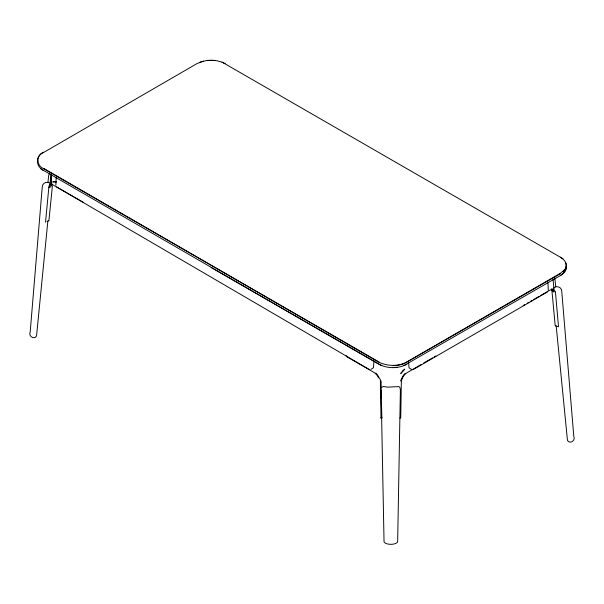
<?xml version="1.0" encoding="UTF-8"?>
<svg xmlns="http://www.w3.org/2000/svg" width="604" height="604" viewBox="0 0 604 604"><rect width="100%" height="100%" fill="white"/><g stroke="black" fill="none" stroke-linecap="round" stroke-linejoin="round"><path stroke-width="0.91" d="M401.366 380.369L400.739 417.983L399.886 418.066M55.847 185.126L56.172 177.727M373.929 360.648L373.483 367.677L370.833 369.399M346.296 355.703L346.258 356.42L373.574 372.192A9 6.138 55.1 0 1 378.587 377.87M47.995 182.31L48.592 175.764L49.407 173.484M49.966 184.703L51.03 173.869M47.852 221.094L36.55 335.892C34.639 340.112 28.033 336.307 30.2 331.958L42.22 187.202C42.371 182.914 46.349 181.177 49.905 183.035M48.879 221.004L52.359 186.289M380.392 380.392L380.973 418.006L381.819 418.089L381.902 417.568M380.973 418.006L381.041 417.523M566.008 267.693C567.45 263.344 564.166 259.275 560.527 257.296L222.068 62.114M37.508 162.182L37.795 160.709M565.721 269.777L566.28 267.497C566.227 271.128 563.343 273.869 560.429 275.628M401.441 380.845L402.339 378.217A9.015 6.146 -55.1 0 1 407.338 372.54L421.207 364.491M400.588 380.928L403.238 375.522L405.125 373.408M553.528 288.297C555.854 284.952 562.203 287.096 561.78 291.611L573.8 436.375C575.967 440.724 569.361 444.529 567.45 440.301L556.148 325.503M564.604 269.573L560.376 273.325L406.854 361.977C398.255 366.666 387.481 366.281 378.731 362.181L43.564 168.305M381.917 387.224L383.366 386.484L387.677 387.141L398.972 386.583L400.007 387.708L400.376 390.237L397.651 541.939C395.846 545.14 385.85 545.14 384.046 541.939L381.101 390.365M564.853 271.762L560.527 275.492L403.97 365.563M562.958 271.747C565.518 269.671 566.756 266.205 565.865 263.004M52.691 184.273L49.845 187.474L49.015 187.519L49.724 185.813A9.015 4.681 69.2 0 1 53.741 185.345L83.284 202.302M43.503 152.2C35.991 155.145 36.195 165.36 43.382 168.569L378.912 361.917M423.653 363.072L432.63 357.855M434.261 356.911L435.892 355.96M560.527 273.627L403.97 363.699A20 11.544 0 0 1 393.159 365.647M523.132 305.594L524.74 304.665M527.149 303.268L528.757 302.347M530.365 301.419L531.973 300.49M533.581 299.561L539.198 296.315M540.806 295.386L549.648 290.29A9 4.673 -69.2 0 1 553.672 290.758L551.822 290.237L551.384 289.399L552.894 291.634L554.2 291.921L551.822 290.237M413.4 369.437L547.481 291.943M406.847 364.257C398.308 368.81 387.466 368.734 378.912 364.25L40.921 168.893M199.924 62.152L207.127 60.4L214.948 60.4M203.518 61.095L197.047 63.556L40.883 154.073A20 11.544 0 0 0 37.508 160.317M52.095 183.986L50.57 184.129L49.354 185.05L48.871 187.029L45.534 222.234M207.18 60.521C213.303 59.811 219.72 60.702 225.179 63.684M393.159 367.511L396.979 367.27M551.301 288.923L552.819 289.067L555.408 291.528L558.504 326.711L556.133 326.334L555.182 325.548L551.95 290.856M381.743 365.662L211.083 267.504M411.762 369.588L409.029 367.821L408.666 362.642M56.648 186.976L369.021 369.346M560.384 257.168L562.905 258.889M43.564 170.638C40.702 168.863 37.856 166.198 37.599 162.635M375.786 373.061L377.681 375.175L381.079 381.094L381.434 398.663M554.766 277.734L555.771 286.809M554.034 289.822L553.015 279.123M547.956 282.695L548.281 290.094M51.521 184.099L51.227 175.847L51.317 183.14M381.6 406.99L381.819 418.089M48.109 220.649A2.016 1.163 0 0 1 47.943 221.011M47.588 221.328A2.016 1.163 0 0 1 47.074 221.562M402.717 371.052L400.731 373.544L404.74 369.119L402.717 371.052M54.466 181.608L52.714 181.94L56.429 181.978L54.466 181.608"/></g></svg>
